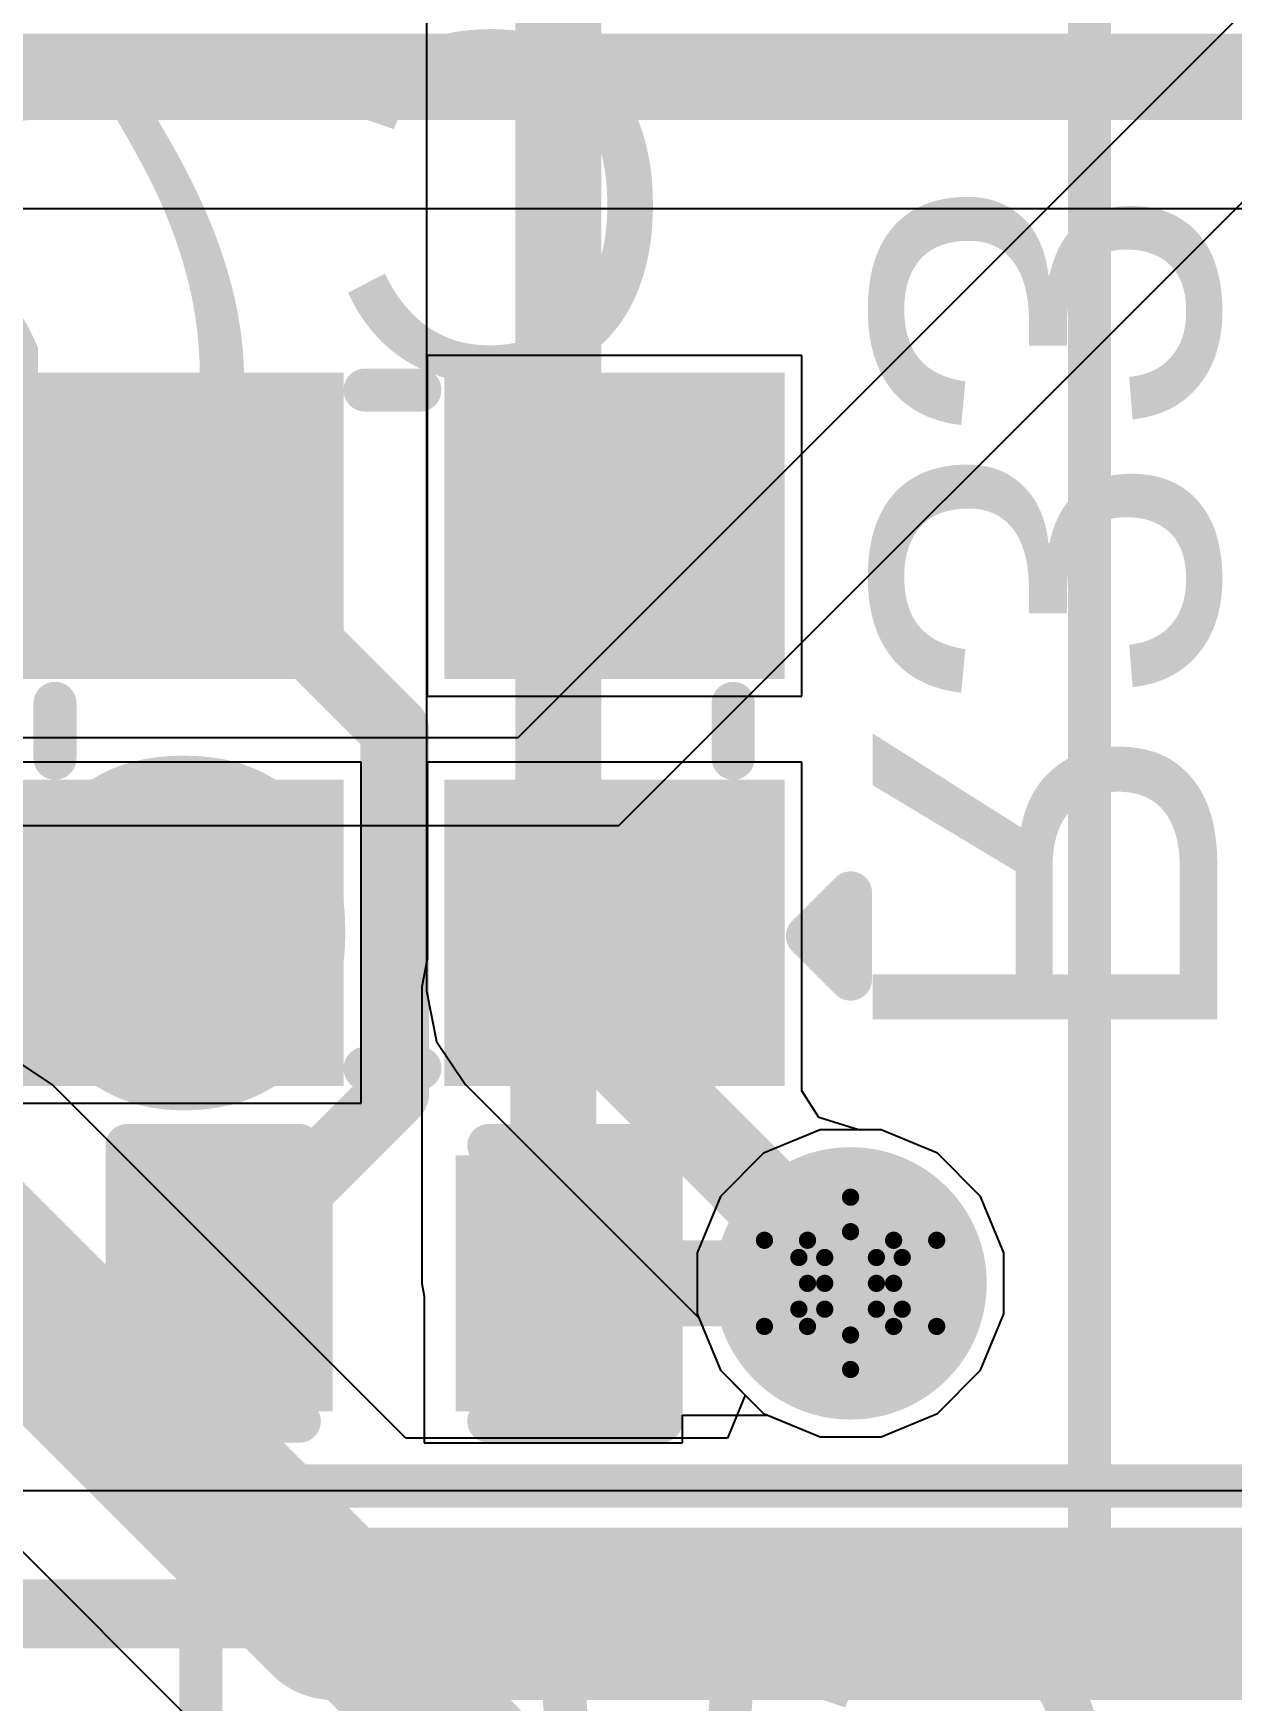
# Model space of a CAD drawing. Header units: inches. Extents: x -2.7 to 10.9, y -2.9 to 7.4.
# Drawn here: x 0.0594 to 0.1986, y -0.2141 to -0.0205 of the extents above; entities that cross this region are included whole.
import ezdxf

# ---------------------------------------------------------------- set-up
doc = ezdxf.new("R2010")
doc.units = ezdxf.units.IN
doc.header["$MEASUREMENT"] = 0
for name, color, linetype in [('Bottom Layer', 5, 'Continuous'), ('Bottom Overlay', 54, 'Continuous'), ('Bottom Solder', 6, 'Continuous'), ('Drill Drawing', 1, 'Continuous'), ('Layer 2', 16, 'Continuous'), ('Layer 3', 76, 'Continuous'), ('Top Layer', 1, 'Continuous'), ('Top Overlay', 2, 'Continuous'), ('Top Paste', 8, 'Continuous'), ('Top Solder', 216, 'Continuous'), ('Via Holes', 16, 'Continuous')]:
    doc.layers.add(name, color=color, linetype=linetype)
doc.styles.add('Arial', font='', dxfattribs={"height": 0.2})
doc.styles.get('Arial').set_extended_font_data('Arial')

# ---------------------------------------------------------------- blocks, each defined once
blk = doc.blocks.new('SK6812_EC20_60')
at = {"layer": 'Top Layer'}
for points in [[(-0.04134, 0.0374), (-0.00984, 0.0374), (-0.00984, 0.00984), (-0.04134, 0.00984)], [(0.00984, 0.0374), (0.04134, 0.0374), (0.04134, 0.00984), (0.00984, 0.00984)], [(-0.04134, -0.00984), (-0.00984, -0.00984), (-0.00984, -0.0374), (-0.04134, -0.0374)], [(0.00984, -0.00984), (0.04134, -0.00984), (0.04134, -0.0374), (0.00984, -0.0374)]]:
    blk.add_hatch(color=1, dxfattribs=at).paths.add_polyline_path(points)
at = {"layer": 'Top Paste'}
for points in [[(-0.04134, 0.0374), (-0.00984, 0.0374), (-0.00984, 0.00984), (-0.04134, 0.00984)], [(0.00984, 0.0374), (0.04134, 0.0374), (0.04134, 0.00984), (0.00984, 0.00984)], [(-0.04134, -0.00984), (-0.00984, -0.00984), (-0.00984, -0.0374), (-0.04134, -0.0374)], [(0.00984, -0.00984), (0.04134, -0.00984), (0.04134, -0.0374), (0.00984, -0.0374)]]:
    blk.add_hatch(color=8, dxfattribs=at).paths.add_polyline_path(points)
at = {"layer": 'Top Solder'}
for points in [[(-0.04534, 0.0414), (-0.00584, 0.0414), (-0.00584, 0.00584), (-0.04534, 0.00584)], [(0.00584, 0.0414), (0.04534, 0.0414), (0.04534, 0.00584), (0.00584, 0.00584)], [(-0.04534, -0.00584), (-0.00584, -0.00584), (-0.00584, -0.0414), (-0.04534, -0.0414)], [(0.00584, -0.00584), (0.04534, -0.00584), (0.04534, -0.0414), (0.00584, -0.0414)]]:
    blk.add_hatch(color=216, dxfattribs=at).paths.add_polyline_path(points)
at = {"layer": 'Top Overlay'}
for points in [[(-0.00337, 0.03937, 0.005, 0.005, 0), (0.003, 0.03937, 0.005, 0.005, 0)], [(-0.03937, -0.00337, 0.005, 0.005, 0), (-0.03937, 0.003, 0.005, 0.005, 0)], [(0.03937, -0.00337, 0.005, 0.005, 0), (0.03937, 0.003, 0.005, 0.005, 0)], [(0.048, -0.024, 0.005, 0.005, 0), (0.053, -0.019, 0.005, 0.005, 0)], [(0.053, -0.029, 0.005, 0.005, 0), (0.053, -0.019, 0.005, 0.005, 0)], [(0.048, -0.024, 0.005, 0.005, 0), (0.053, -0.029, 0.005, 0.005, 0)], [(-0.00337, -0.03937, 0.005, 0.005, 0), (0.003, -0.03937, 0.005, 0.005, 0)]]:
    blk.add_lwpolyline(points, format="xyseb", dxfattribs=at)
for points in [[(-0.00462, 0.03937, 0.0025, 0.0025, 1), (-0.00212, 0.03937, 0.0025, 0.0025, 1)], [(0.00175, 0.03937, 0.0025, 0.0025, 1), (0.00425, 0.03937, 0.0025, 0.0025, 1)], [(-0.04062, 0.003, 0.0025, 0.0025, 1), (-0.03812, 0.003, 0.0025, 0.0025, 1)], [(0.03812, 0.003, 0.0025, 0.0025, 1), (0.04062, 0.003, 0.0025, 0.0025, 1)], [(-0.04062, -0.00337, 0.0025, 0.0025, 1), (-0.03812, -0.00337, 0.0025, 0.0025, 1)], [(0.03812, -0.00337, 0.0025, 0.0025, 1), (0.04062, -0.00337, 0.0025, 0.0025, 1)], [(0.05175, -0.019, 0.0025, 0.0025, 1), (0.05425, -0.019, 0.0025, 0.0025, 1)], [(0.05175, -0.019, 0.0025, 0.0025, 1), (0.05425, -0.019, 0.0025, 0.0025, 1)], [(0.04675, -0.024, 0.0025, 0.0025, 1), (0.04925, -0.024, 0.0025, 0.0025, 1)], [(0.04675, -0.024, 0.0025, 0.0025, 1), (0.04925, -0.024, 0.0025, 0.0025, 1)], [(0.05175, -0.029, 0.0025, 0.0025, 1), (0.05425, -0.029, 0.0025, 0.0025, 1)], [(0.05175, -0.029, 0.0025, 0.0025, 1), (0.05425, -0.029, 0.0025, 0.0025, 1)], [(-0.00462, -0.03937, 0.0025, 0.0025, 1), (-0.00212, -0.03937, 0.0025, 0.0025, 1)], [(0.00175, -0.03937, 0.0025, 0.0025, 1), (0.00425, -0.03937, 0.0025, 0.0025, 1)]]:
    blk.add_lwpolyline(points, format="xyseb", close=True, dxfattribs=at)
blk = doc.blocks.new('C___0402_94')
at = {"layer": 'Top Layer'}
for points in [[(-0.0275, -0.0125), (-0.0275, 0.0125), (-0.0095, 0.0125), (-0.0095, -0.0125)], [(0.0095, -0.0125), (0.0095, 0.0125), (0.0275, 0.0125), (0.0275, -0.0125)]]:
    blk.add_hatch(color=1, dxfattribs=at).paths.add_polyline_path(points)
at = {"layer": 'Top Paste'}
for points in [[(-0.0275, -0.0125), (-0.0275, 0.0125), (-0.0095, 0.0125), (-0.0095, -0.0125)], [(0.0095, -0.0125), (0.0095, 0.0125), (0.0275, 0.0125), (0.0275, -0.0125)]]:
    blk.add_hatch(color=8, dxfattribs=at).paths.add_polyline_path(points)
at = {"layer": 'Top Solder'}
for points in [[(-0.02986, -0.01486), (-0.02986, 0.01486), (-0.00714, 0.01486), (-0.00714, -0.01486)], [(0.00714, -0.01486), (0.00714, 0.01486), (0.02986, 0.01486), (0.02986, -0.01486)]]:
    blk.add_hatch(color=216, dxfattribs=at).paths.add_polyline_path(points)
at = {"layer": 'Top Overlay'}
for points in [[(-0.011, 0.016, 0.005, 0.005, 0), (-0.031, 0.016, 0.005, 0.005, 0)], [(-0.031, 0.016, 0.005, 0.005, 0), (-0.031, -0.016, 0.005, 0.005, 0)], [(0.031, 0.016, 0.005, 0.005, 0), (0.011, 0.016, 0.005, 0.005, 0)], [(0.031, 0.016, 0.005, 0.005, 0), (0.031, -0.016, 0.005, 0.005, 0)], [(-0.011, -0.016, 0.005, 0.005, 0), (-0.031, -0.016, 0.005, 0.005, 0)], [(0.031, -0.016, 0.005, 0.005, 0), (0.011, -0.016, 0.005, 0.005, 0)]]:
    blk.add_lwpolyline(points, format="xyseb", dxfattribs=at)
for points in [[(-0.03225, 0.016, 0.0025, 0.0025, 1), (-0.02975, 0.016, 0.0025, 0.0025, 1)], [(-0.03225, 0.016, 0.0025, 0.0025, 1), (-0.02975, 0.016, 0.0025, 0.0025, 1)], [(-0.01225, 0.016, 0.0025, 0.0025, 1), (-0.00975, 0.016, 0.0025, 0.0025, 1)], [(0.00975, 0.016, 0.0025, 0.0025, 1), (0.01225, 0.016, 0.0025, 0.0025, 1)], [(0.02975, 0.016, 0.0025, 0.0025, 1), (0.03225, 0.016, 0.0025, 0.0025, 1)], [(0.02975, 0.016, 0.0025, 0.0025, 1), (0.03225, 0.016, 0.0025, 0.0025, 1)], [(-0.03225, -0.016, 0.0025, 0.0025, 1), (-0.02975, -0.016, 0.0025, 0.0025, 1)], [(-0.03225, -0.016, 0.0025, 0.0025, 1), (-0.02975, -0.016, 0.0025, 0.0025, 1)], [(-0.01225, -0.016, 0.0025, 0.0025, 1), (-0.00975, -0.016, 0.0025, 0.0025, 1)], [(0.00975, -0.016, 0.0025, 0.0025, 1), (0.01225, -0.016, 0.0025, 0.0025, 1)], [(0.02975, -0.016, 0.0025, 0.0025, 1), (0.03225, -0.016, 0.0025, 0.0025, 1)], [(0.02975, -0.016, 0.0025, 0.0025, 1), (0.03225, -0.016, 0.0025, 0.0025, 1)]]:
    blk.add_lwpolyline(points, format="xyseb", close=True, dxfattribs=at)

msp = doc.modelspace()

# ---------------------------------------------------------------- hatches: boundary and pattern name
at = {"layer": 'Bottom Layer'}
h = msp.add_hatch(color=5, dxfattribs=at)
edge = h.paths.add_edge_path()
edge.add_arc((0.15432, -0.16564), 0.01181, 0, 360)
at = {"layer": 'Bottom Solder'}
h = msp.add_hatch(color=6, dxfattribs=at)
edge = h.paths.add_edge_path()
edge.add_arc((0.15432, -0.16564), 0.01581, 0, 360)
at = {"layer": 'Layer 2'}
h = msp.add_hatch(color=16, dxfattribs=at)
edge = h.paths.add_edge_path()
edge.add_arc((0.15432, -0.16564), 0.01181, 0, 360)
at = {"layer": 'Layer 3'}
h = msp.add_hatch(color=76, dxfattribs=at)
edge = h.paths.add_edge_path()
edge.add_arc((0.15432, -0.16564), 0.01181, 0, 360)
at = {"layer": 'Top Layer'}
h = msp.add_hatch(color=1, dxfattribs=at)
edge = h.paths.add_edge_path()
edge.add_arc((0.15432, -0.16564), 0.01181, 0, 360)
at = {"layer": 'Top Solder'}
h = msp.add_hatch(color=216, dxfattribs=at)
edge = h.paths.add_edge_path()
edge.add_arc((0.15432, -0.16564), 0.01581, 0, 360)
at = {"layer": 'Via Holes'}
h = msp.add_hatch(color=7, dxfattribs=at)
edge = h.paths.add_edge_path()
edge.add_arc((0.15432, -0.16564), 0.00591, 0, 360)

# ---------------------------------------------------------------- linework, layer by layer
at = {"layer": 'Bottom Layer'}
for p, q in [((0.10509, 0.05365), (0.10509, -0.1317)), ((0.10509, -0.1317), (0.10625, -0.13755)), ((0.06165, -0.14258), (0.05503, -0.13816)), ((0.10625, -0.13755), (0.10957, -0.14251)), ((0.10267, -0.18361), (0.06165, -0.14258)), ((0.10957, -0.14251), (0.1367, -0.16965)), ((0.1367, -0.16965), (0.13922, -0.17573)), ((0.13922, -0.17573), (0.1421, -0.17861)), ((0.03878, -0.17739), (0.07981, -0.21842)), ((0.1421, -0.17861), (0.14003, -0.18361)), ((0.14003, -0.18361), (0.10267, -0.18361))]:
    msp.add_line(p, q, dxfattribs=at)
for points in [[(0.12038, -0.1317, 0.01, 0.01, 0), (0.12038, 0.05998, 0.01, 0.01, 0)], [(0.12038, -0.1317, 0.01, 0.01, 0), (0.15432, -0.16564, 0.01, 0.01, 0)], [(0.04723, -0.157, 0.02, 0.02, 0), (0.09423, -0.204, 0.02, 0.02, 0)], [(0.09423, -0.204, 0.02, 0.02, 0), (0.26387, -0.204, 0.02, 0.02, 0)], [(0.09423, -0.204, 0.015, 0.015, 0), (0.15093, -0.2607, 0.015, 0.015, 0)]]:
    msp.add_lwpolyline(points, format="xyseb", dxfattribs=at)
for points in [[(0.11788, -0.1317, 0.005, 0.005, 1), (0.12288, -0.1317, 0.005, 0.005, 1)], [(0.11788, -0.1317, 0.005, 0.005, 1), (0.12288, -0.1317, 0.005, 0.005, 1)], [(0.15182, -0.16564, 0.005, 0.005, 1), (0.15682, -0.16564, 0.005, 0.005, 1)], [(0.08923, -0.204, 0.01, 0.01, 1), (0.09923, -0.204, 0.01, 0.01, 1)], [(0.08923, -0.204, 0.01, 0.01, 1), (0.09923, -0.204, 0.01, 0.01, 1)], [(0.09048, -0.204, 0.0075, 0.0075, 1), (0.09798, -0.204, 0.0075, 0.0075, 1)]]:
    msp.add_lwpolyline(points, format="xyseb", close=True, dxfattribs=at)
at = {"layer": 'Bottom Overlay'}
for points in [[(0.07887, -0.18916, 0.005, 0.005, 0), (0.45323, -0.18916, 0.005, 0.005, 0)], [(0.07887, -0.26006, 0.005, 0.005, 0), (0.07887, -0.18916, 0.005, 0.005, 0)]]:
    msp.add_lwpolyline(points, format="xyseb", dxfattribs=at)
msp.add_lwpolyline([(0.07762, -0.18916, 0.0025, 0.0025, 1), (0.08012, -0.18916, 0.0025, 0.0025, 1)], format="xyseb", close=True, dxfattribs=at)
msp.add_lwpolyline([(0.07762, -0.18916, 0.0025, 0.0025, 1), (0.08012, -0.18916, 0.0025, 0.0025, 1)], format="xyseb", close=True, dxfattribs=at)
at = {"layer": 'Drill Drawing'}
for points in [[(0.14932, -0.16064, 0.002, 0.002, 0), (0.15432, -0.15564, 0.002, 0.002, 0)], [(0.15432, -0.15564, 0.002, 0.002, 0), (0.15932, -0.16064, 0.002, 0.002, 0)], [(0.15132, -0.16264, 0.002, 0.002, 0), (0.15432, -0.15964, 0.002, 0.002, 0)], [(0.15432, -0.15964, 0.002, 0.002, 0), (0.15732, -0.16264, 0.002, 0.002, 0)], [(0.14432, -0.16064, 0.002, 0.002, 0), (0.14932, -0.16564, 0.002, 0.002, 0)], [(0.14432, -0.16064, 0.002, 0.002, 0), (0.14932, -0.16064, 0.002, 0.002, 0)], [(0.15932, -0.16064, 0.002, 0.002, 0), (0.16432, -0.16064, 0.002, 0.002, 0)], [(0.15932, -0.16564, 0.002, 0.002, 0), (0.16432, -0.16064, 0.002, 0.002, 0)], [(0.14832, -0.16264, 0.002, 0.002, 0), (0.15132, -0.16564, 0.002, 0.002, 0)], [(0.14832, -0.16264, 0.002, 0.002, 0), (0.15132, -0.16264, 0.002, 0.002, 0)], [(0.15732, -0.16264, 0.002, 0.002, 0), (0.16032, -0.16264, 0.002, 0.002, 0)], [(0.15732, -0.16564, 0.002, 0.002, 0), (0.16032, -0.16264, 0.002, 0.002, 0)], [(0.14432, -0.17064, 0.002, 0.002, 0), (0.14932, -0.16564, 0.002, 0.002, 0)], [(0.14832, -0.16864, 0.002, 0.002, 0), (0.15132, -0.16564, 0.002, 0.002, 0)], [(0.15732, -0.16564, 0.002, 0.002, 0), (0.16032, -0.16864, 0.002, 0.002, 0)], [(0.15932, -0.16564, 0.002, 0.002, 0), (0.16432, -0.17064, 0.002, 0.002, 0)], [(0.14832, -0.16864, 0.002, 0.002, 0), (0.15132, -0.16864, 0.002, 0.002, 0)], [(0.15132, -0.16864, 0.002, 0.002, 0), (0.15432, -0.17164, 0.002, 0.002, 0)], [(0.15432, -0.17164, 0.002, 0.002, 0), (0.15732, -0.16864, 0.002, 0.002, 0)], [(0.15732, -0.16864, 0.002, 0.002, 0), (0.16032, -0.16864, 0.002, 0.002, 0)], [(0.14432, -0.17064, 0.002, 0.002, 0), (0.14932, -0.17064, 0.002, 0.002, 0)], [(0.14932, -0.17064, 0.002, 0.002, 0), (0.15432, -0.17564, 0.002, 0.002, 0)], [(0.15432, -0.17564, 0.002, 0.002, 0), (0.15932, -0.17064, 0.002, 0.002, 0)], [(0.15932, -0.17064, 0.002, 0.002, 0), (0.16432, -0.17064, 0.002, 0.002, 0)]]:
    msp.add_lwpolyline(points, format="xyseb", dxfattribs=at)
for points in [[(0.15382, -0.15564, 0.001, 0.001, 1), (0.15482, -0.15564, 0.001, 0.001, 1)], [(0.15382, -0.15564, 0.001, 0.001, 1), (0.15482, -0.15564, 0.001, 0.001, 1)], [(0.15382, -0.15964, 0.001, 0.001, 1), (0.15482, -0.15964, 0.001, 0.001, 1)], [(0.15382, -0.15964, 0.001, 0.001, 1), (0.15482, -0.15964, 0.001, 0.001, 1)], [(0.14382, -0.16064, 0.001, 0.001, 1), (0.14482, -0.16064, 0.001, 0.001, 1)], [(0.14382, -0.16064, 0.001, 0.001, 1), (0.14482, -0.16064, 0.001, 0.001, 1)], [(0.14882, -0.16064, 0.001, 0.001, 1), (0.14982, -0.16064, 0.001, 0.001, 1)], [(0.14882, -0.16064, 0.001, 0.001, 1), (0.14982, -0.16064, 0.001, 0.001, 1)], [(0.15882, -0.16064, 0.001, 0.001, 1), (0.15982, -0.16064, 0.001, 0.001, 1)], [(0.15882, -0.16064, 0.001, 0.001, 1), (0.15982, -0.16064, 0.001, 0.001, 1)], [(0.16382, -0.16064, 0.001, 0.001, 1), (0.16482, -0.16064, 0.001, 0.001, 1)], [(0.16382, -0.16064, 0.001, 0.001, 1), (0.16482, -0.16064, 0.001, 0.001, 1)], [(0.14782, -0.16264, 0.001, 0.001, 1), (0.14882, -0.16264, 0.001, 0.001, 1)], [(0.14782, -0.16264, 0.001, 0.001, 1), (0.14882, -0.16264, 0.001, 0.001, 1)], [(0.15082, -0.16264, 0.001, 0.001, 1), (0.15182, -0.16264, 0.001, 0.001, 1)], [(0.15082, -0.16264, 0.001, 0.001, 1), (0.15182, -0.16264, 0.001, 0.001, 1)], [(0.15682, -0.16264, 0.001, 0.001, 1), (0.15782, -0.16264, 0.001, 0.001, 1)], [(0.15682, -0.16264, 0.001, 0.001, 1), (0.15782, -0.16264, 0.001, 0.001, 1)], [(0.15982, -0.16264, 0.001, 0.001, 1), (0.16082, -0.16264, 0.001, 0.001, 1)], [(0.15982, -0.16264, 0.001, 0.001, 1), (0.16082, -0.16264, 0.001, 0.001, 1)], [(0.14882, -0.16564, 0.001, 0.001, 1), (0.14982, -0.16564, 0.001, 0.001, 1)], [(0.14882, -0.16564, 0.001, 0.001, 1), (0.14982, -0.16564, 0.001, 0.001, 1)], [(0.15082, -0.16564, 0.001, 0.001, 1), (0.15182, -0.16564, 0.001, 0.001, 1)], [(0.15082, -0.16564, 0.001, 0.001, 1), (0.15182, -0.16564, 0.001, 0.001, 1)], [(0.15682, -0.16564, 0.001, 0.001, 1), (0.15782, -0.16564, 0.001, 0.001, 1)], [(0.15682, -0.16564, 0.001, 0.001, 1), (0.15782, -0.16564, 0.001, 0.001, 1)], [(0.15882, -0.16564, 0.001, 0.001, 1), (0.15982, -0.16564, 0.001, 0.001, 1)], [(0.15882, -0.16564, 0.001, 0.001, 1), (0.15982, -0.16564, 0.001, 0.001, 1)], [(0.14782, -0.16864, 0.001, 0.001, 1), (0.14882, -0.16864, 0.001, 0.001, 1)], [(0.14782, -0.16864, 0.001, 0.001, 1), (0.14882, -0.16864, 0.001, 0.001, 1)], [(0.15082, -0.16864, 0.001, 0.001, 1), (0.15182, -0.16864, 0.001, 0.001, 1)], [(0.15082, -0.16864, 0.001, 0.001, 1), (0.15182, -0.16864, 0.001, 0.001, 1)], [(0.15682, -0.16864, 0.001, 0.001, 1), (0.15782, -0.16864, 0.001, 0.001, 1)], [(0.15682, -0.16864, 0.001, 0.001, 1), (0.15782, -0.16864, 0.001, 0.001, 1)], [(0.15982, -0.16864, 0.001, 0.001, 1), (0.16082, -0.16864, 0.001, 0.001, 1)], [(0.15982, -0.16864, 0.001, 0.001, 1), (0.16082, -0.16864, 0.001, 0.001, 1)], [(0.14382, -0.17064, 0.001, 0.001, 1), (0.14482, -0.17064, 0.001, 0.001, 1)], [(0.14382, -0.17064, 0.001, 0.001, 1), (0.14482, -0.17064, 0.001, 0.001, 1)], [(0.14882, -0.17064, 0.001, 0.001, 1), (0.14982, -0.17064, 0.001, 0.001, 1)], [(0.14882, -0.17064, 0.001, 0.001, 1), (0.14982, -0.17064, 0.001, 0.001, 1)], [(0.15882, -0.17064, 0.001, 0.001, 1), (0.15982, -0.17064, 0.001, 0.001, 1)], [(0.15882, -0.17064, 0.001, 0.001, 1), (0.15982, -0.17064, 0.001, 0.001, 1)], [(0.16382, -0.17064, 0.001, 0.001, 1), (0.16482, -0.17064, 0.001, 0.001, 1)], [(0.16382, -0.17064, 0.001, 0.001, 1), (0.16482, -0.17064, 0.001, 0.001, 1)], [(0.15382, -0.17164, 0.001, 0.001, 1), (0.15482, -0.17164, 0.001, 0.001, 1)], [(0.15382, -0.17164, 0.001, 0.001, 1), (0.15482, -0.17164, 0.001, 0.001, 1)], [(0.15382, -0.17564, 0.001, 0.001, 1), (0.15482, -0.17564, 0.001, 0.001, 1)], [(0.15382, -0.17564, 0.001, 0.001, 1), (0.15482, -0.17564, 0.001, 0.001, 1)]]:
    msp.add_lwpolyline(points, format="xyseb", close=True, dxfattribs=at)
at = {"layer": 'Layer 2'}
for p, q in [((0.15078, -0.14783), (0.14423, -0.15054)), ((0.15786, -0.14783), (0.15078, -0.14783)), ((0.16441, -0.15054), (0.15786, -0.14783)), ((0.14423, -0.15054), (0.13922, -0.15555)), ((0.16942, -0.15555), (0.16441, -0.15054)), ((0.13922, -0.15555), (0.13651, -0.16209)), ((0.17213, -0.16209), (0.16942, -0.15555)), ((0.13651, -0.16209), (0.13651, -0.16918)), ((0.17213, -0.16918), (0.17213, -0.16209)), ((0.13651, -0.16918), (0.13922, -0.17573)), ((0.16942, -0.17573), (0.17213, -0.16918)), ((0.13922, -0.17573), (0.14423, -0.18074)), ((0.16441, -0.18074), (0.16942, -0.17573)), ((0.14423, -0.18074), (0.15078, -0.18345)), ((0.15786, -0.18345), (0.16441, -0.18074)), ((0.15078, -0.18345), (0.15786, -0.18345))]:
    msp.add_line(p, q, dxfattribs=at)
at = {"layer": 'Layer 3'}
for p, q in [((0.24116, 0.02316), (0.1157, -0.1023)), ((0.12743, -0.1125), (0.25136, 0.01143)), ((0.1157, -0.1023), (-0.19554, -0.1023)), ((-0.251, -0.1125), (0.12743, -0.1125)), ((0.15078, -0.14783), (0.14423, -0.15054)), ((0.15786, -0.14783), (0.15078, -0.14783)), ((0.16441, -0.15054), (0.15786, -0.14783)), ((0.14423, -0.15054), (0.13922, -0.15555)), ((0.16942, -0.15555), (0.16441, -0.15054)), ((0.13922, -0.15555), (0.13651, -0.16209)), ((0.17213, -0.16209), (0.16942, -0.15555)), ((0.13651, -0.16209), (0.13651, -0.16918)), ((0.17213, -0.16918), (0.17213, -0.16209)), ((0.13651, -0.16918), (0.13922, -0.17573)), ((0.16942, -0.17573), (0.17213, -0.16918)), ((0.13922, -0.17573), (0.14423, -0.18074)), ((0.16441, -0.18074), (0.16942, -0.17573)), ((0.14423, -0.18074), (0.15078, -0.18345)), ((0.15786, -0.18345), (0.16441, -0.18074)), ((0.15078, -0.18345), (0.15786, -0.18345))]:
    msp.add_line(p, q, dxfattribs=at)
at = {"layer": 'Top Layer'}
for p, q in [((0.01313, -0.04088), (0.30969, -0.04088)), ((0.14866, -0.05792), (0.10516, -0.05792)), ((0.10516, -0.05792), (0.10516, -0.09748)), ((0.14866, -0.09748), (0.14866, -0.05792)), ((0.10516, -0.09748), (0.14866, -0.09748)), ((0.09748, -0.10516), (0.05398, -0.10516)), ((0.09748, -0.14472), (0.09748, -0.10516)), ((0.14866, -0.10516), (0.10516, -0.10516)), ((0.10516, -0.10516), (0.10516, -0.12802)), ((0.14866, -0.14115), (0.14866, -0.10516)), ((0.10516, -0.12802), (0.10453, -0.13122)), ((0.10453, -0.13122), (0.10453, -0.16564)), ((0.14866, -0.14329), (0.14866, -0.14115)), ((0.05398, -0.14472), (0.09748, -0.14472)), ((0.15063, -0.14637), (0.14866, -0.14329)), ((0.14866, -0.14329), (0.14866, -0.14329)), ((0.15523, -0.14783), (0.15063, -0.14637)), ((0.15786, -0.14783), (0.15523, -0.14783)), ((0.16441, -0.15054), (0.15786, -0.14783)), ((0.16942, -0.15555), (0.16441, -0.15054)), ((0.17213, -0.16209), (0.16942, -0.15555)), ((0.17213, -0.16918), (0.17213, -0.16209)), ((0.10453, -0.16564), (0.10482, -0.16711)), ((0.10482, -0.16711), (0.10482, -0.18414)), ((0.16942, -0.17573), (0.17213, -0.16918)), ((0.16441, -0.18074), (0.16942, -0.17573)), ((0.13482, -0.18414), (0.13482, -0.18093)), ((0.13482, -0.18093), (0.1447, -0.18093)), ((0.1447, -0.18093), (0.15078, -0.18345)), ((0.15786, -0.18345), (0.16441, -0.18074)), ((0.15078, -0.18345), (0.15786, -0.18345)), ((0.10482, -0.18414), (0.13482, -0.18414)), ((0.3568, -0.18973), (0.038, -0.18973))]:
    msp.add_line(p, q, dxfattribs=at)
for points in [[(0.03543, -0.02559, 0.01, 0.01, 0), (0.30969, -0.02559, 0.01, 0.01, 0)], [(0.01313, -0.0777, 0.008, 0.008, 0), (0.07573, -0.0777, 0.008, 0.008, 0)], [(0.07573, -0.0777, 0.008, 0.008, 0), (0.0777, -0.0777, 0.008, 0.008, 0)], [(0.0777, -0.0777, 0.008, 0.008, 0), (0.10139, -0.10139, 0.008, 0.008, 0)], [(0.10139, -0.14357, 0.008, 0.008, 0), (0.10139, -0.10139, 0.008, 0.008, 0)], [(-0.07671, -0.12593, 0.013, 0.013, 0), (0.07475, -0.12593, 0.013, 0.013, 0)], [(0.07475, -0.12593, 0.013, 0.013, 0), (0.07573, -0.12494, 0.013, 0.013, 0)], [(0.11982, -0.13122, 0.01, 0.01, 0), (0.1261, -0.12494, 0.01, 0.01, 0)], [(0.1261, -0.12494, 0.01, 0.01, 0), (0.12691, -0.12494, 0.01, 0.01, 0)], [(0.11982, -0.16564, 0.01, 0.01, 0), (0.11982, -0.13122, 0.01, 0.01, 0)], [(0.08282, -0.16214, 0.008, 0.008, 0), (0.10139, -0.14357, 0.008, 0.008, 0)], [(0.08282, -0.16564, 0.008, 0.008, 0), (0.08282, -0.16214, 0.008, 0.008, 0)], [(0.11982, -0.16564, 0.01, 0.01, 0), (0.15432, -0.16564, 0.01, 0.01, 0)], [(0.038, -0.204, 0.008, 0.008, 0), (0.36271, -0.204, 0.008, 0.008, 0)]]:
    msp.add_lwpolyline(points, format="xyseb", dxfattribs=at)
for points in [[(0.07373, -0.0777, 0.004, 0.004, 1), (0.07773, -0.0777, 0.004, 0.004, 1)], [(0.07373, -0.0777, 0.004, 0.004, 1), (0.07773, -0.0777, 0.004, 0.004, 1)], [(0.0757, -0.0777, 0.004, 0.004, 1), (0.0797, -0.0777, 0.004, 0.004, 1)], [(0.0757, -0.0777, 0.004, 0.004, 1), (0.0797, -0.0777, 0.004, 0.004, 1)], [(0.09939, -0.10139, 0.004, 0.004, 1), (0.10339, -0.10139, 0.004, 0.004, 1)], [(0.09939, -0.10139, 0.004, 0.004, 1), (0.10339, -0.10139, 0.004, 0.004, 1)], [(0.0715, -0.12593, 0.0065, 0.0065, 1), (0.078, -0.12593, 0.0065, 0.0065, 1)], [(0.0715, -0.12593, 0.0065, 0.0065, 1), (0.078, -0.12593, 0.0065, 0.0065, 1)], [(0.07248, -0.12494, 0.0065, 0.0065, 1), (0.07898, -0.12494, 0.0065, 0.0065, 1)], [(0.1236, -0.12494, 0.005, 0.005, 1), (0.1286, -0.12494, 0.005, 0.005, 1)], [(0.1236, -0.12494, 0.005, 0.005, 1), (0.1286, -0.12494, 0.005, 0.005, 1)], [(0.12441, -0.12494, 0.005, 0.005, 1), (0.12941, -0.12494, 0.005, 0.005, 1)], [(0.11732, -0.13122, 0.005, 0.005, 1), (0.12232, -0.13122, 0.005, 0.005, 1)], [(0.11732, -0.13122, 0.005, 0.005, 1), (0.12232, -0.13122, 0.005, 0.005, 1)], [(0.09939, -0.14357, 0.004, 0.004, 1), (0.10339, -0.14357, 0.004, 0.004, 1)], [(0.09939, -0.14357, 0.004, 0.004, 1), (0.10339, -0.14357, 0.004, 0.004, 1)], [(0.08082, -0.16214, 0.004, 0.004, 1), (0.08482, -0.16214, 0.004, 0.004, 1)], [(0.08082, -0.16214, 0.004, 0.004, 1), (0.08482, -0.16214, 0.004, 0.004, 1)], [(0.08082, -0.16564, 0.004, 0.004, 1), (0.08482, -0.16564, 0.004, 0.004, 1)], [(0.11732, -0.16564, 0.005, 0.005, 1), (0.12232, -0.16564, 0.005, 0.005, 1)], [(0.11732, -0.16564, 0.005, 0.005, 1), (0.12232, -0.16564, 0.005, 0.005, 1)], [(0.15182, -0.16564, 0.005, 0.005, 1), (0.15682, -0.16564, 0.005, 0.005, 1)]]:
    msp.add_lwpolyline(points, format="xyseb", close=True, dxfattribs=at)
at = {"layer": 'Top Overlay'}
for points in [[(0.18207, -0.20447, 0.005, 0.005, 0), (0.18207, 0.19007, 0.005, 0.005, 0)], [(-0.18058, -0.20447, 0.005, 0.005, 0), (0.18207, -0.20447, 0.005, 0.005, 0)]]:
    msp.add_lwpolyline(points, format="xyseb", dxfattribs=at)
msp.add_lwpolyline([(0.18082, -0.20447, 0.0025, 0.0025, 1), (0.18332, -0.20447, 0.0025, 0.0025, 1)], format="xyseb", close=True, dxfattribs=at)
msp.add_lwpolyline([(0.18082, -0.20447, 0.0025, 0.0025, 1), (0.18332, -0.20447, 0.0025, 0.0025, 1)], format="xyseb", close=True, dxfattribs=at)

# ---------------------------------------------------------------- block references
msp.add_blockref('SK6812_EC20_60', (0.10132, -0.10132))
at = {"rotation": 180}
msp.add_blockref('C___0402_94', (0.10132, -0.16564), dxfattribs=at)

# ---------------------------------------------------------------- texts
at = {"layer": 'Bottom Overlay', "style": 'Arial', "text_generation_flag": 2}
for s, p in [('C72', (0.13421, -0.06065)), ('C73', (0.09849, -0.14499)), ('C81', (0.18662, -0.24386))]:
    msp.add_text(s, height=0.04, dxfattribs=at).set_placement(p)
msp.add_text('R33', height=0.04, rotation=270, dxfattribs=at).set_placement((0.15689, -0.13957))

doc.saveas('drawing.dxf')
